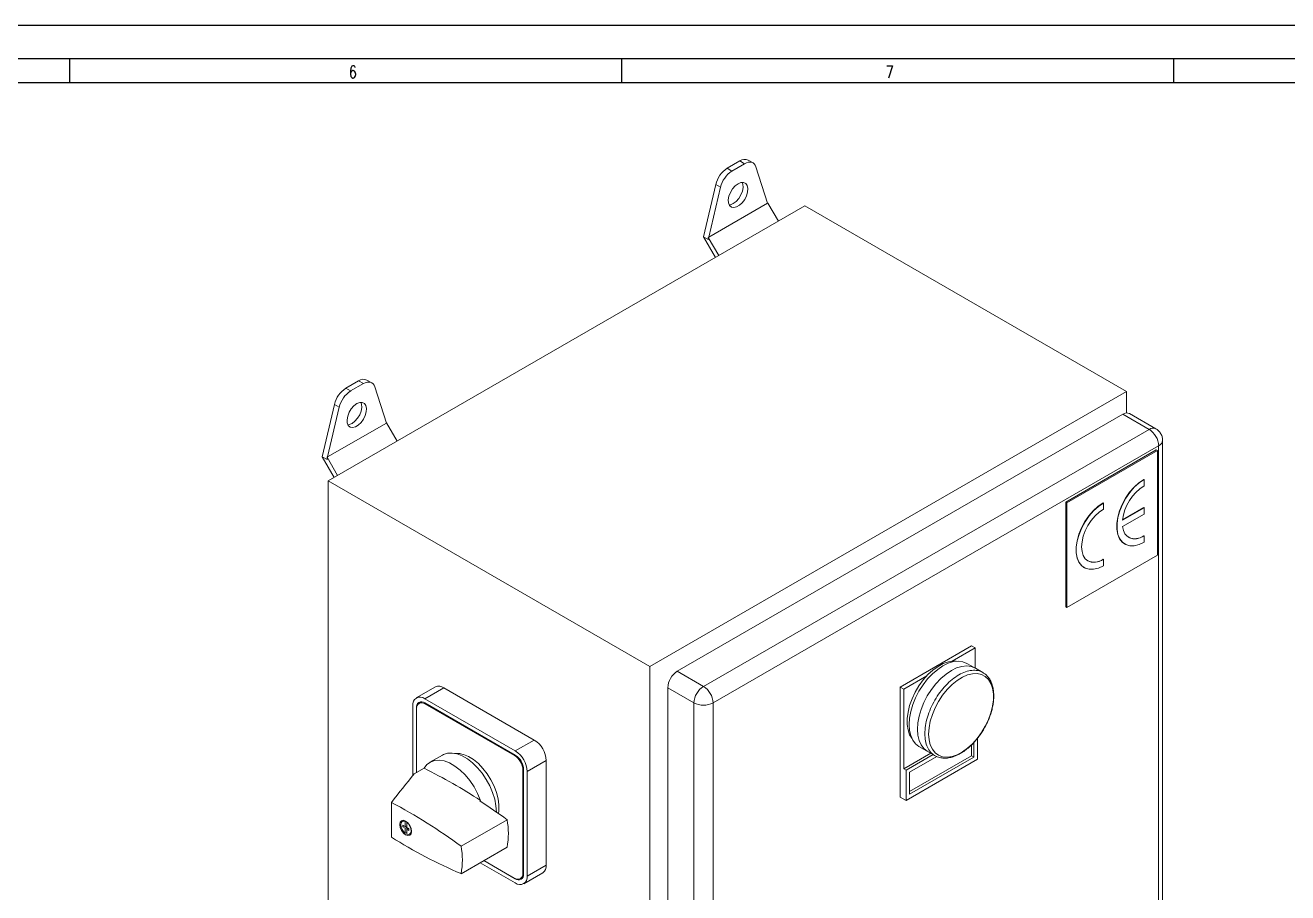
# Model space of a CAD drawing. Extents: x 4137 to 28680, y 2446 to 6814.
# Drawn here: x 6947.5 to 7322.1, y 3376 to 3633.6 of the extents above; entities that cross this region are included whole.
import ezdxf

# ---------------------------------------------------------------- set-up
doc = ezdxf.new("R2010")
doc.units = 0
doc.header["$LTSCALE"] = 0.5
doc.layers.get('0').update_dxf_attribs({"linetype": 'CONTINUOUS'})
doc.layers.add('DIM', color=5, linetype='CONTINUOUS')
doc.styles.get("Standard").update_dxf_attribs({"font": 'simplex.shx'})

msp = doc.modelspace()

# ---------------------------------------------------------------- linework, layer by layer
at = {"color": 7, "linetype": 'Continuous'}
for p, q in [((6114.69, 3633.6), (7796.69, 3633.6)), ((7786.69, 3623.6), (6134.69, 3623.6)), ((6141.69, 3616.6), (7779.69, 3616.6))]:
    msp.add_line(p, q, dxfattribs=at)
at = {"color": 7, "linetype": 'Continuous', "lineweight": 15}
for p, q in [((7155.75, 3591.12), (7159.51, 3593.29)), ((7160.92, 3592.47), (7159.51, 3593.29)), ((7163.42, 3592.72), (7162.01, 3593.53)), ((7157.16, 3590.3), (7155.75, 3591.12)), ((7160.92, 3592.47), (7157.16, 3590.3)), ((7167.76, 3580.76), (7164.3, 3591.55)), ((7148.73, 3570.73), (7152.37, 3586.3)), ((7153.79, 3585.49), (7150.33, 3570.7)), ((7152.37, 3586.3), (7153.79, 3585.49)), ((7178.78, 3579.92), (7037.36, 3498.28)), ((7167.76, 3580.76), (7150.33, 3570.7)), ((7167.82, 3580.8), (7167.76, 3580.76)), ((7170.94, 3575.39), (7167.82, 3580.8)), ((7274.24, 3524.81), (7178.78, 3579.92)), ((7148.73, 3570.73), (7150.14, 3569.92)), ((7152.26, 3564.61), (7148.73, 3570.73)), ((7150.33, 3570.7), (7150.14, 3570.59)), ((7150.14, 3569.92), (7150.14, 3570.59)), ((7150.14, 3570.59), (7153.26, 3565.19)), ((7042.61, 3525.8), (7046.37, 3527.97)), ((7044.02, 3524.99), (7042.61, 3525.8)), ((7047.79, 3527.16), (7044.02, 3524.99)), ((7047.79, 3527.16), (7046.37, 3527.97)), ((7050.29, 3527.41), (7048.87, 3528.22)), ((7054.62, 3515.45), (7051.16, 3526.24)), ((7132.82, 3443.17), (7274.24, 3524.81)), ((7274.24, 3518.45), (7274.24, 3524.81)), ((7035.59, 3505.42), (7039.24, 3520.99)), ((7040.65, 3520.17), (7037.19, 3505.39)), ((7039.24, 3520.99), (7040.65, 3520.17)), ((7140.95, 3441.74), (7273.18, 3518.07)), ((7273.18, 3518.07), (7280.96, 3513.58)), ((7282.96, 3513.78), (7275.18, 3518.27)), ((7054.62, 3515.45), (7037.19, 3505.39)), ((7054.68, 3515.49), (7054.62, 3515.45)), ((7057.8, 3510.08), (7054.68, 3515.49)), ((7280.96, 3513.58), (7148.73, 3437.25)), ((7151.56, 3432.35), (7283.79, 3508.69)), ((7283.08, 3507.46), (7256.21, 3491.95)), ((7283.43, 3507.26), (7256.56, 3491.75)), ((7283.08, 3507.46), (7283.43, 3507.26)), ((7283.43, 3476.23), (7283.43, 3507.26)), ((7283.79, 3508.69), (7283.79, 3274.34)), ((7284.96, 3275.97), (7284.96, 3510.32)), ((7035.59, 3505.42), (7037.01, 3504.6)), ((7039.13, 3499.3), (7035.59, 3505.42)), ((7037.19, 3505.39), (7037.01, 3505.28)), ((7037.01, 3504.6), (7037.01, 3505.28)), ((7037.01, 3505.28), (7040.13, 3499.88)), ((7037.36, 3498.28), (7037.36, 3253.32)), ((7037.36, 3498.28), (7132.82, 3443.17)), ((7279.47, 3498.68), (7279.4, 3498.72)), ((7279.47, 3498.68), (7279.47, 3496.82)), ((7256.21, 3491.95), (7256.21, 3460.92)), ((7256.21, 3491.95), (7256.56, 3491.75)), ((7256.56, 3491.75), (7256.56, 3460.72)), ((7267.38, 3491.7), (7267.31, 3491.74)), ((7267.38, 3491.7), (7267.38, 3489.84)), ((7273.07, 3486.61), (7279.47, 3490.31)), ((7273.07, 3484.75), (7279.47, 3488.44)), ((7273.08, 3486.7), (7279.4, 3490.35)), ((7279.47, 3490.31), (7279.4, 3490.35)), ((7279.47, 3490.31), (7279.47, 3488.44)), ((7279.47, 3481.93), (7279.4, 3481.97)), ((7279.47, 3481.93), (7279.47, 3480.07)), ((7273.7, 3479.54), (7273.77, 3479.5)), ((7256.56, 3460.72), (7283.43, 3476.23)), ((7267.38, 3474.95), (7267.31, 3474.99)), ((7267.38, 3474.95), (7267.38, 3473.09)), ((7261.61, 3472.56), (7261.68, 3472.52)), ((7256.21, 3460.92), (7256.56, 3460.72)), ((7228.28, 3449.29), (7207.07, 3437.04)), ((7229.34, 3448.68), (7222.48, 3444.71)), ((7228.28, 3449.29), (7229.34, 3448.68)), ((7229.34, 3442.68), (7229.34, 3448.68)), ((7132.82, 3443.17), (7132.82, 3198.21)), ((7229.09, 3442.81), (7226.91, 3444.06)), ((7148.73, 3437.25), (7140.95, 3441.74)), ((7214.99, 3440.39), (7208.13, 3436.43)), ((7231.62, 3441.36), (7229.39, 3442.65)), ((7069.15, 3437.08), (7063.5, 3433.82)), ((7066, 3433.57), (7071.65, 3436.84)), ((7098.52, 3421.32), (7071.65, 3436.84)), ((7138.12, 3436.84), (7145.9, 3432.35)), ((7138.12, 3202.49), (7138.12, 3436.84)), ((7207.07, 3437.04), (7207.07, 3404.38)), ((7207.07, 3437.04), (7208.13, 3436.43)), ((7208.13, 3436.43), (7208.13, 3412.75)), ((7065.08, 3432.67), (7064.32, 3432.23)), ((7092.87, 3418.06), (7066, 3433.57)), ((7066, 3432.35), (7092.87, 3416.83)), ((7092.66, 3416.71), (7066.07, 3432.06)), ((7145.9, 3432.35), (7145.9, 3198)), ((7151.56, 3198), (7151.56, 3432.35)), ((7062.46, 3431.53), (7062.46, 3410.73)), ((7063.52, 3411.61), (7063.52, 3430.92)), ((7063.59, 3430.63), (7063.59, 3411.65)), ((7098.52, 3421.32), (7092.87, 3418.06)), ((7228.99, 3416.22), (7228.99, 3420.62)), ((7230.05, 3415.61), (7230.05, 3421.85)), ((7071.23, 3416.84), (7067.55, 3414.72)), ((7075.33, 3417.3), (7075.26, 3417.26)), ((7216.15, 3417.38), (7208.13, 3412.75)), ((7216.86, 3416.97), (7208.83, 3412.34)), ((7212.67, 3419.4), (7214.85, 3418.15)), ((7215.14, 3417.96), (7217.37, 3416.68)), ((7228.28, 3416.63), (7228.28, 3419.9)), ((7096.4, 3411.93), (7102.06, 3415.2)), ((7102.06, 3384.17), (7102.06, 3415.2)), ((7208.83, 3403.36), (7230.05, 3415.61)), ((7209.89, 3406.01), (7228.28, 3416.63)), ((7217.98, 3416.39), (7209.89, 3411.73)), ((7209.89, 3405.2), (7228.99, 3416.22)), ((7228.99, 3416.22), (7228.28, 3416.63)), ((7065.79, 3412.92), (7062.86, 3411.23)), ((7095.13, 3381.72), (7095.13, 3412.42)), ((7095.34, 3412.55), (7095.34, 3381.52)), ((7096.4, 3380.91), (7096.4, 3411.93)), ((7208.83, 3412.34), (7208.13, 3412.75)), ((7208.83, 3412.34), (7208.83, 3403.36)), ((7209.89, 3411.73), (7209.89, 3405.2)), ((7056.1, 3402.8), (7056.1, 3392.49)), ((7082.34, 3403.26), (7082.55, 3403.38)), ((7207.07, 3404.38), (7208.83, 3403.36)), ((7059.85, 3397.44), (7059.34, 3397.15)), ((7060.22, 3395.63), (7059.55, 3396.02)), ((7059.55, 3396.02), (7059.55, 3395.51)), ((7059.99, 3395.76), (7059.55, 3395.51)), ((7059.55, 3395.51), (7060.22, 3395.12)), ((7059.99, 3395.76), (7059.99, 3395.77)), ((7060.65, 3395.37), (7059.99, 3395.76)), ((7060.36, 3397.23), (7060.22, 3397.15)), ((7060.22, 3397.15), (7060.22, 3395.63)), ((7060.65, 3395.88), (7060.22, 3395.63)), ((7060.65, 3395.37), (7060.22, 3395.12)), ((7060.22, 3395.12), (7060.22, 3393.61)), ((7060.65, 3395.88), (7060.65, 3397.03)), ((7060.65, 3393.86), (7060.65, 3395.37)), ((7060.66, 3396.89), (7060.75, 3396.95)), ((7060.66, 3395.38), (7060.66, 3396.89)), ((7061.32, 3395), (7060.66, 3395.38)), ((7061.09, 3395.12), (7060.66, 3394.87)), ((7060.66, 3393.36), (7060.66, 3394.87)), ((7060.66, 3394.87), (7061.32, 3394.49)), ((7061.32, 3394.99), (7061.09, 3395.12)), ((7061.32, 3394.49), (7061.32, 3395)), ((7076.79, 3389.78), (7090.44, 3397.66)), ((7060.22, 3393.61), (7060.65, 3393.86)), ((7061.53, 3393.36), (7062.04, 3393.65)), ((7076.79, 3381.62), (7090.44, 3389.5)), ((7082.44, 3384.88), (7092.87, 3378.86)), ((7092.87, 3380.09), (7083.5, 3385.5)), ((7083.57, 3385.54), (7092.66, 3380.29)), ((7102.06, 3384.17), (7096.4, 3380.91)), ((7094.41, 3380.12), (7095.17, 3380.56)), ((7095.37, 3378.62), (7101.02, 3381.88))]:
    msp.add_line(p, q, dxfattribs=at)
at = {"color": 8, "linetype": 'Continuous', "lineweight": 15}
for p, q in [((7066.07, 3432.06), (7066.28, 3432.18)), ((7063.61, 3430.97), (7063.52, 3430.92)), ((7092.87, 3416.83), (7092.66, 3416.71)), ((7095.13, 3412.42), (7095.34, 3412.55)), ((7092.87, 3380.09), (7092.96, 3380.14)), ((7095.34, 3381.85), (7095.13, 3381.72))]:
    msp.add_line(p, q, dxfattribs=at)
at = {"color": 7, "linetype": 'Continuous', "lineweight": 15, "flags": 128}
for points in [[(7164.3, 3591.55), (7164.09, 3592.03), (7163.8, 3592.42), (7163.44, 3592.71), (7163.02, 3592.89), (7162.54, 3592.95), (7162.02, 3592.9), (7161.48, 3592.74), (7160.92, 3592.47)], [(7158.98, 3586.53), (7159.84, 3586.88), (7160.61, 3586.89), (7161.25, 3586.58), (7161.68, 3585.97), (7161.87, 3585.1), (7161.81, 3584.07), (7161.49, 3582.96), (7160.95, 3581.87), (7160.24, 3580.9), (7159.41, 3580.12), (7158.55, 3579.63), (7157.72, 3579.44), (7157.01, 3579.59), (7156.47, 3580.06), (7156.16, 3580.81), (7156.09, 3581.77), (7156.28, 3582.85), (7156.72, 3583.96), (7157.35, 3585.01), (7158.13, 3585.89), (7158.98, 3586.53)], [(7157.57, 3580.65), (7158.42, 3581.3), (7159.2, 3582.18), (7159.83, 3583.22), (7160.27, 3584.34), (7160.46, 3585.42), (7160.39, 3586.38), (7160.2, 3586.93)], [(7156.35, 3580.26), (7156.71, 3580.31), (7157.57, 3580.65)], [(7051.16, 3526.24), (7050.95, 3526.72), (7050.66, 3527.11), (7050.3, 3527.4), (7049.88, 3527.57), (7049.4, 3527.64), (7048.89, 3527.59), (7048.34, 3527.43), (7047.79, 3527.16)], [(7044.43, 3515.34), (7045.29, 3515.98), (7046.06, 3516.87), (7046.7, 3517.91), (7047.13, 3519.02), (7047.32, 3520.11), (7047.26, 3521.07), (7047.06, 3521.61)], [(7045.84, 3521.22), (7046.7, 3521.56), (7047.48, 3521.58), (7048.11, 3521.27), (7048.54, 3520.65), (7048.74, 3519.79), (7048.67, 3518.76), (7048.36, 3517.65), (7047.82, 3516.56), (7047.1, 3515.58), (7046.28, 3514.81), (7045.41, 3514.31), (7044.59, 3514.13), (7043.87, 3514.28), (7043.33, 3514.75), (7043.02, 3515.5), (7042.95, 3516.45), (7043.15, 3517.54), (7043.58, 3518.65), (7044.21, 3519.7), (7044.99, 3520.58), (7045.84, 3521.22)], [(7043.21, 3514.95), (7043.58, 3515), (7044.43, 3515.34)], [(7279.4, 3498.72), (7277.92, 3497.71), (7276.49, 3496.41), (7275.16, 3494.88), (7273.97, 3493.16), (7272.97, 3491.31), (7272.19, 3489.4), (7271.65, 3487.49), (7271.38, 3485.64), (7271.38, 3483.92), (7271.65, 3482.39), (7272.19, 3481.1), (7272.97, 3480.09), (7273.7, 3479.54)], [(7279.47, 3498.68), (7277.99, 3497.67), (7276.56, 3496.37), (7275.23, 3494.84), (7274.04, 3493.12), (7273.04, 3491.27), (7272.26, 3489.36), (7271.72, 3487.45), (7271.45, 3485.6), (7271.45, 3483.88), (7271.72, 3482.35), (7272.26, 3481.06), (7273.04, 3480.05), (7274.04, 3479.36), (7275.23, 3479.01), (7276.56, 3479.01), (7277.99, 3479.37), (7279.47, 3480.07)], [(7267.31, 3491.74), (7265.83, 3490.73), (7264.4, 3489.43), (7263.07, 3487.9), (7261.88, 3486.18), (7260.88, 3484.33), (7260.09, 3482.42), (7259.56, 3480.51), (7259.28, 3478.66), (7259.28, 3476.94), (7259.56, 3475.41), (7260.09, 3474.12), (7260.88, 3473.11), (7261.61, 3472.56)], [(7267.38, 3491.7), (7265.9, 3490.69), (7264.47, 3489.39), (7263.14, 3487.86), (7261.95, 3486.14), (7260.95, 3484.29), (7260.17, 3482.38), (7259.63, 3480.47), (7259.35, 3478.62), (7259.35, 3476.9), (7259.63, 3475.37), (7260.17, 3474.08), (7260.95, 3473.07), (7261.95, 3472.38), (7263.14, 3472.03), (7264.47, 3472.03), (7265.9, 3472.39), (7267.38, 3473.09)], [(7267.38, 3489.84), (7266.12, 3488.97), (7264.91, 3487.85), (7263.8, 3486.52), (7262.82, 3485.03), (7262.02, 3483.44), (7261.42, 3481.81), (7261.06, 3480.2), (7260.93, 3478.67), (7261.06, 3477.29), (7261.42, 3476.11), (7262.02, 3475.16), (7262.82, 3474.5), (7263.8, 3474.13), (7264.91, 3474.09), (7266.12, 3474.36), (7267.38, 3474.95)], [(7273.07, 3484.75), (7273.32, 3483.58), (7273.77, 3482.6), (7274.41, 3481.84), (7275.21, 3481.33), (7276.15, 3481.08), (7277.19, 3481.09), (7278.31, 3481.38), (7279.47, 3481.93)], [(7223.68, 3444.7), (7222.85, 3444.74), (7221.4, 3444.53), (7219.89, 3444.02), (7218.35, 3443.2), (7216.81, 3442.1), (7215.33, 3440.74), (7213.93, 3439.17), (7212.66, 3437.43), (7211.55, 3435.55), (7210.62, 3433.59), (7209.9, 3431.59), (7209.41, 3429.62), (7209.16, 3427.71), (7209.16, 3425.93), (7209.41, 3424.31), (7209.9, 3422.9), (7210.52, 3421.87)], [(7226.91, 3444.06), (7225.71, 3444.55), (7224.36, 3444.73), (7222.9, 3444.59), (7221.37, 3444.12), (7219.79, 3443.36), (7218.22, 3442.31), (7216.68, 3440.99), (7215.22, 3439.45), (7213.88, 3437.72), (7212.67, 3435.84), (7211.65, 3433.86), (7210.82, 3431.83), (7210.22, 3429.8), (7209.85, 3427.81), (7209.73, 3425.92), (7209.85, 3424.17), (7210.22, 3422.61), (7210.82, 3421.28), (7211.65, 3420.2), (7212.67, 3419.4), (7212.67, 3419.4)], [(7229.39, 3442.65), (7228.19, 3443.14), (7226.84, 3443.31), (7225.38, 3443.17), (7223.84, 3442.71), (7222.27, 3441.94), (7220.69, 3440.89), (7219.15, 3439.57), (7217.69, 3438.03), (7216.35, 3436.3), (7215.14, 3434.42), (7214.12, 3432.44), (7213.29, 3430.4), (7212.68, 3428.37), (7212.32, 3426.38), (7212.19, 3424.49), (7212.32, 3422.74), (7212.68, 3421.18), (7213.29, 3419.84), (7214.12, 3418.76), (7215.14, 3417.96), (7215.14, 3417.96)], [(7215.54, 3423.09), (7215.66, 3421.38), (7216.03, 3419.86), (7216.64, 3418.56), (7217.46, 3417.53), (7218.49, 3416.78), (7219.69, 3416.34), (7221.03, 3416.22), (7222.48, 3416.43), (7223.99, 3416.94), (7225.54, 3417.77), (7227.08, 3418.87), (7228.56, 3420.22), (7229.96, 3421.8), (7231.24, 3423.55), (7232.35, 3425.43), (7233.28, 3427.4), (7234, 3429.39), (7234.49, 3431.37), (7234.74, 3433.28), (7234.74, 3435.07), (7234.49, 3436.69), (7234, 3438.1), (7233.28, 3439.27), (7232.35, 3440.16), (7231.24, 3440.75), (7229.96, 3441.03), (7228.56, 3440.99), (7227.08, 3440.63), (7225.54, 3439.96), (7223.99, 3438.99), (7222.48, 3437.76), (7221.03, 3436.29), (7219.69, 3434.63), (7218.49, 3432.8), (7217.46, 3430.87), (7216.64, 3428.88), (7216.03, 3426.89), (7215.66, 3424.94), (7215.54, 3423.09)], [(7087.28, 3399.92), (7087.15, 3401.75), (7086.77, 3403.71), (7086.15, 3405.71), (7085.3, 3407.7), (7084.25, 3409.62), (7083.03, 3411.43), (7081.67, 3413.07), (7080.2, 3414.5), (7078.67, 3415.68), (7077.12, 3416.58), (7075.59, 3417.17), (7074.12, 3417.44), (7072.75, 3417.38), (7071.53, 3417), (7071.23, 3416.84)], [(7087.91, 3399.47), (7088.02, 3400.33), (7088.02, 3402.03), (7087.77, 3403.85), (7087.28, 3405.74), (7086.56, 3407.64), (7085.63, 3409.5), (7084.53, 3411.26), (7083.27, 3412.88), (7081.91, 3414.3), (7080.47, 3415.49), (7078.99, 3416.41), (7077.53, 3417.04), (7076.12, 3417.36), (7074.82, 3417.35)], [(7075.18, 3417.28), (7075.36, 3417.3), (7076.48, 3417.31)], [(7065.79, 3412.92), (7066.62, 3414.01), (7067.67, 3414.78), (7068.9, 3415.23), (7070.28, 3415.33), (7071.78, 3415.09), (7073.34, 3414.51), (7074.93, 3413.6), (7076.5, 3412.4), (7078, 3410.94), (7079.39, 3409.25), (7080.64, 3407.4), (7081.7, 3405.42), (7082.55, 3403.38)], [(7058.57, 3396.22), (7058.71, 3396.92), (7059.09, 3397.36), (7059.66, 3397.47), (7060.34, 3397.24), (7061.02, 3396.69), (7061.59, 3395.92), (7061.97, 3395.03), (7062.11, 3394.18), (7061.97, 3393.47), (7061.59, 3393.03), (7061.02, 3392.92), (7060.34, 3393.15), (7059.66, 3393.7), (7059.09, 3394.47), (7058.71, 3395.36), (7058.57, 3396.22)], [(7060.22, 3393.61), (7059.7, 3394.11), (7059.27, 3394.76), (7058.99, 3395.46), (7058.89, 3396.14), (7058.99, 3396.71), (7059.27, 3397.1), (7059.7, 3397.25), (7060.22, 3397.15)], [(7060.66, 3396.89), (7061.18, 3396.39), (7061.61, 3395.75), (7061.89, 3395.04), (7061.98, 3394.36), (7061.89, 3393.79), (7061.61, 3393.41), (7061.18, 3393.26), (7060.66, 3393.36)]]:
    msp.add_lwpolyline(points, dxfattribs=at)
at = {"color": 7, "linetype": 'Continuous', "lineweight": 15}
for centre, radius, start, end in [((7160.97, 3591.27), 2.49, 65.3422, 125.9691), ((7160, 3584.54), 7.83, 122.922, 167.0068), ((7161.42, 3583.73), 7.83, 122.922, 167.0068), ((7046.87, 3519.23), 7.83, 122.9221, 167.0067), ((7047.83, 3525.96), 2.49, 65.3418, 125.9693), ((7048.28, 3518.41), 7.83, 122.9221, 167.0067), ((7274.35, 3516.44), 2.01, 65.6929, 125.6172), ((7277.65, 3508.41), 6.15, 2.6056, 57.3943), ((7287.19, 3484.88), 14.22, 122.8576, 172.9928), ((7276.73, 3485.66), 4.56, 245.4686, 305.8422), ((7264.64, 3478.72), 4.59, 245.6933, 305.6175), ((7144.26, 3436.56), 6.15, 122.6056, 177.3945), ((7070.19, 3434.79), 2.51, 54.3823, 114.307), ((7152.04, 3432.07), 6.15, 122.6056, 177.3945), ((7145.42, 3432.07), 6.15, 2.6056, 57.3943), ((7064.62, 3431.88), 2.18, 50.7968, 189.2138), ((7065.03, 3431.16), 1.53, 50.7966, 189.2141), ((7065.1, 3430.88), 1.53, 50.7966, 189.2141), ((7148.73, 3437.81), 6.15, 242.6096, 297.3904), ((7094.38, 3414.85), 7.68, 2.6056, 57.3945), ((7089.76, 3412.18), 5.38, 2.6054, 57.3946), ((7088.73, 3411.59), 7.68, 2.6056, 57.3945), ((7089.97, 3412.3), 5.38, 2.6054, 57.3946), ((6996.99, 3272.62), 156.26, 56.8026, 63.876), ((6976.86, 3253.99), 168.6, 53.6501, 61.9671), ((6983.14, 3251.09), 181.64, 53.7925, 56.9), ((7068.31, 3393.58), 22.5, 349.5545, 10.4455), ((7134.69, 3517.03), 147.26, 237.7468, 246.8496), ((7054.67, 3385.7), 22.5, 349.5545, 10.4455), ((7099.62, 3383.9), 2.45, 304.851, 6.4612), ((7093.62, 3381.48), 1.53, 230.7966, 9.2141), ((7093.83, 3381.27), 1.53, 230.7966, 9.2141), ((7094.25, 3380.56), 2.18, 230.7965, 9.2142)]:
    msp.add_arc(centre, radius, start, end, dxfattribs=at)
at = {"color": 8, "linetype": 'Continuous', "lineweight": 15}
for centre, start, end in [((7282.12, 3512), 64.907, 126.3293), ((7283, 3510.49), 293.6721, 355.1574)]:
    msp.add_arc(centre, 1.97, start, end, dxfattribs=at)
at = {"color": 7, "linetype": 'Continuous', "lineweight": 15}
msp.add_ellipse((7047.95, 3255.61), major_axis=(180.79, 279.97), ratio=0.237277, start_param=1.141161, end_param=1.176359, dxfattribs=at)
for points, knots in [([(7284.93, 3510.32), (7284.93, 3510.43), (7284.97, 3510.92), (7284.72, 3511.8), (7284.18, 3512.77), (7283.53, 3513.44), (7283.09, 3513.69), (7282.95, 3513.76)], [0, 0, 0, 0, 0.080143, 0.351886, 0.63319, 0.884648, 1, 1, 1, 1]), ([(7233.85, 3428.81), (7233.99, 3429.23), (7234.28, 3430.13), (7234.59, 3431.51), (7234.81, 3432.95), (7234.88, 3434.37), (7234.82, 3435.75), (7234.6, 3437.06), (7234.22, 3438.28), (7233.67, 3439.39), (7232.93, 3440.34), (7232.26, 3440.99), (7231.8, 3441.23), (7231.7, 3441.28)], [0, 0, 0, 0, 0.079256, 0.170298, 0.264321, 0.360476, 0.458182, 0.557169, 0.657331, 0.758873, 0.862402, 0.969312, 1, 1, 1, 1]), ([(7231.98, 3424.7), (7232.33, 3425.33), (7232.81, 3426.22), (7233.4, 3427.57), (7233.7, 3428.31), (7233.84, 3428.78), (7233.85, 3428.81)], [0, 0, 0, 0, 0.47089, 0.661427, 0.975733, 1, 1, 1, 1]), ([(7230.14, 3421.97), (7230.24, 3422.1), (7230.61, 3422.56), (7231.24, 3423.46), (7231.72, 3424.27), (7231.98, 3424.7)], [0, 0, 0, 0, 0.149928, 0.544206, 1, 1, 1, 1]), ([(7217.28, 3416.76), (7217.55, 3416.61), (7218.22, 3416.21), (7219.41, 3415.94), (7220.78, 3415.9), (7222.15, 3416.12), (7223.54, 3416.58), (7224.92, 3417.26), (7226.26, 3418.13), (7227.53, 3419.15), (7228.69, 3420.26), (7229.55, 3421.21), (7230, 3421.8), (7230.14, 3421.97)], [0, 0, 0, 0, 0.07522, 0.187651, 0.289213, 0.391234, 0.492811, 0.593337, 0.692199, 0.788545, 0.879764, 0.964348, 1, 1, 1, 1])]:
    msp.add_open_spline(points, degree=3, knots=knots, dxfattribs=at)
at = {"color": 8, "linetype": 'Continuous', "lineweight": 15}
for points, knots in [([(7231.69, 3441.3), (7231.67, 3441.32), (7231.23, 3441.69), (7230.1, 3441.98), (7228.38, 3442.09), (7226.47, 3441.65), (7224.49, 3440.73), (7222.51, 3439.36), (7220.61, 3437.6), (7218.86, 3435.51), (7217.32, 3433.16), (7216.06, 3430.66), (7215.13, 3428.1), (7214.53, 3425.55), (7214.45, 3423.99), (7214.41, 3423.2)], [0, 0, 0, 0, 0.005119, 0.088026, 0.170933, 0.253839, 0.336746, 0.419653, 0.502559, 0.585466, 0.668373, 0.75128, 0.834187, 0.917094, 1, 1, 1, 1]), ([(7214.41, 3423.2), (7214.45, 3422.46), (7214.53, 3420.98), (7215.13, 3419.14), (7216.02, 3417.65), (7216.88, 3417.04), (7217.29, 3416.74)], [0, 0, 0, 0, 0.25392, 0.507839, 0.761759, 1, 1, 1, 1])]:
    msp.add_open_spline(points, degree=3, knots=knots, dxfattribs=at)
at = {"layer": 'DIM', "color": 7}
for p, q in [((6960.69, 3616.6), (6960.69, 3623.6)), ((7124.49, 3616.6), (7124.49, 3623.6)), ((7288.29, 3616.6), (7288.29, 3623.6))]:
    msp.add_line(p, q, dxfattribs=at)

# ---------------------------------------------------------------- texts
at = {"layer": 'DIM', "color": 7, "width": 0.75}
for s, p in [('6', (7043.5, 3617.88)), ('7', (7202.79, 3617.88))]:
    msp.add_text(s, height=3.7, dxfattribs=at).set_placement(p)

doc.saveas('drawing.dxf')
